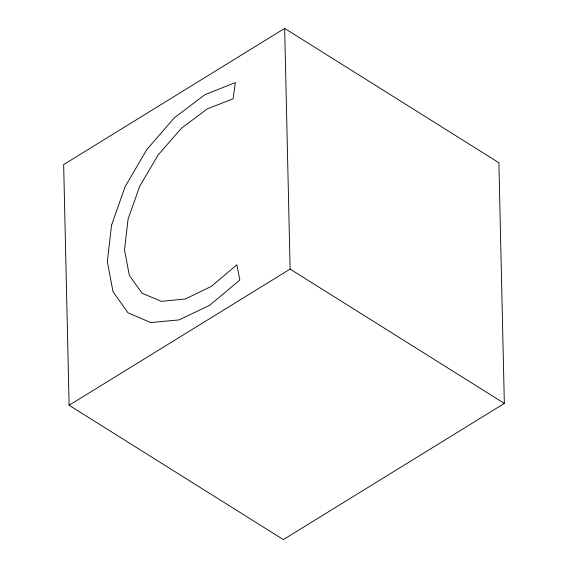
<?xml version="1.0" encoding="UTF-8"?>
<svg xmlns="http://www.w3.org/2000/svg" width="568" height="568" viewBox="0 0 568 568"><rect width="100%" height="100%" fill="white"/><g stroke="black" fill="none" stroke-linecap="round" stroke-linejoin="round"><path stroke-width="0.85" d="M284.66 28.4L63.659 164.585L69.118 405.268L283.34 539.6L504.341 403.415L498.881 162.732L284.66 28.4L290.12 269.083L504.341 403.415M69.118 405.268L290.12 269.083M111.534 225.255L107.352 261.564L113.039 291.789L128.027 312.833L150.776 322.546L178.963 319.933L209.691 305.264L239.831 280.038L236.856 264.816L211.374 286.371L185.331 298.981L161.411 301.352L142.085 293.237L129.348 275.473L124.513 249.892L128.07 219.134L139.664 186.375L158.096 154.993L181.455 128.226L207.348 108.836L233.086 98.825L235.351 82.58L204.913 94.678L174.369 117.768L146.849 149.483L125.166 186.581L111.534 225.255"/></g></svg>
